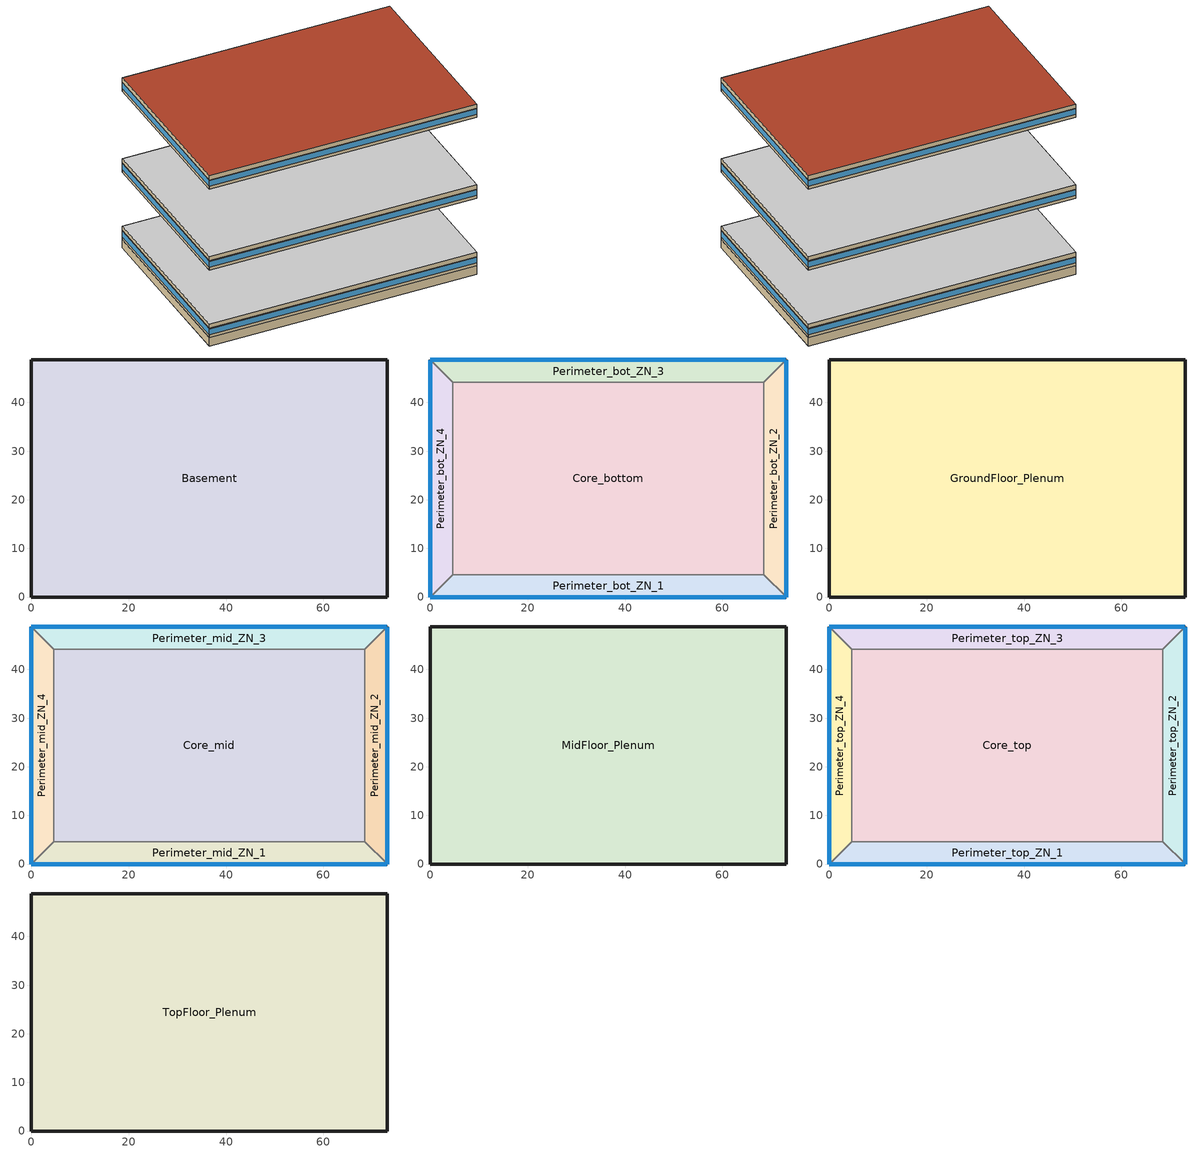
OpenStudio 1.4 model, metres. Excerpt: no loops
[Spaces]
Basement
 floor ground: 73.11,48.74 73.11,0 0,0 0,48.74 z-2.44
 wall ground: 0,48.74 0,0 73.11,0 73.11,48.74 0,48.74 z-2.44:0
Perimeter_bot_ZN_2
 floor to Basement: 73.11,48.74 73.11,0 68.53,4.57 68.53,44.16 z0
 wall outside: 73.11,0 73.11,48.74 z0:2.74
 wall to Perimeter_bot_ZN_3: 73.11,48.74 68.53,44.16 z0:2.74
 wall to Core_bottom: 68.53,44.16 68.53,4.57 z0:2.74
 wall to Perimeter_bot_ZN_1: 68.53,4.57 73.11,0 z0:2.74
 window: 73.11,0 73.11,48.74 z0.91:2.5
Perimeter_bot_ZN_3
 floor to Basement: 73.11,48.74 68.53,44.16 4.57,44.16 0,48.74 z0
 wall outside: 73.11,48.74 0,48.74 z0:2.74
 wall to Perimeter_bot_ZN_4: 0,48.74 4.57,44.16 z0:2.74
 wall to Core_bottom: 4.57,44.16 68.53,44.16 z0:2.74
 window: 73.11,48.74 0,48.74 z0.91:2.5
Perimeter_bot_ZN_1
 floor to Basement: 68.53,4.57 73.11,0 0,0 4.57,4.57 z0
 wall outside: 0,0 73.11,0 z0:2.74
 wall to Perimeter_bot_ZN_4: 4.57,4.57 0,0 z0:2.74
 wall to Core_bottom: 68.53,4.57 4.57,4.57 z0:2.74
 window: 0,0 73.11,0 z0.91:2.5
Core_bottom
 floor to Basement: 68.53,44.16 68.53,4.57 4.57,4.57 4.57,44.16 z0
 wall to Perimeter_bot_ZN_4: 4.57,44.16 4.57,4.57 z0:2.74
Perimeter_bot_ZN_4
 floor to Basement: 0,48.74 4.57,44.16 4.57,4.57 0,0 z0
 wall outside: 0,48.74 0,0 z0:2.74
 window: 0,48.74 0,0 z0.91:2.5
GroundFloor_Plenum
 floor to Perimeter_bot_ZN_4: 0,48.74 4.57,44.16 4.57,4.57 0,0 z2.74
 floor to Perimeter_bot_ZN_2: 73.11,48.74 73.11,0 68.53,4.57 68.53,44.16 z2.74
 floor to Perimeter_bot_ZN_3: 73.11,48.74 68.53,44.16 4.57,44.16 0,48.74 z2.74
 floor to Perimeter_bot_ZN_1: 68.53,4.57 73.11,0 0,0 4.57,4.57 z2.74
 floor to Core_bottom: 68.53,44.16 68.53,4.57 4.57,4.57 4.57,44.16 z2.74
 wall outside: 0,48.74 0,0 73.11,0 73.11,48.74 0,48.74 z2.74:3.96
 ceiling adiabatic (000 Interior Ceiling): 73.11,0 73.11,48.74 0,48.74 0,0 z3.96
Perimeter_mid_ZN_3
 floor adiabatic (000 Interior Floor): 73.11,48.74 68.53,44.16 4.57,44.16 0,48.74 z19.82
 wall outside: 73.11,48.74 0,48.74 z19.82:22.56
 wall to Perimeter_mid_ZN_2: 68.53,44.16 73.11,48.74 z19.82:22.56
 wall to Perimeter_mid_ZN_4: 0,48.74 4.57,44.16 z19.82:22.56
 wall to Core_mid: 4.57,44.16 68.53,44.16 z19.82:22.56
 window: 73.11,48.74 0,48.74 z20.73:22.32
Perimeter_mid_ZN_1
 floor adiabatic (000 Interior Floor): 68.53,4.57 73.11,0 0,0 4.57,4.57 z19.82
 wall outside: 0,0 73.11,0 z19.82:22.56
 wall to Perimeter_mid_ZN_2: 73.11,0 68.53,4.57 z19.82:22.56
 wall to Perimeter_mid_ZN_4: 4.57,4.57 0,0 z19.82:22.56
 wall to Core_mid: 68.53,4.57 4.57,4.57 z19.82:22.56
 window: 0,0 73.11,0 z20.73:22.32
Perimeter_mid_ZN_2
 floor adiabatic (000 Interior Floor): 73.11,48.74 73.11,0 68.53,4.57 68.53,44.16 z19.82
 wall outside: 73.11,0 73.11,48.74 z19.82:22.56
 wall to Core_mid: 68.53,44.16 68.53,4.57 z19.82:22.56
 window: 73.11,0 73.11,48.74 z20.73:22.32
Core_mid
 floor adiabatic (000 Interior Floor): 68.53,44.16 68.53,4.57 4.57,4.57 4.57,44.16 z19.82
 wall to Perimeter_mid_ZN_4: 4.57,44.16 4.57,4.57 z19.82:22.56
Perimeter_mid_ZN_4
 floor adiabatic (000 Interior Floor): 0,48.74 4.57,44.16 4.57,4.57 0,0 z19.82
 wall outside: 0,48.74 0,0 z19.82:22.56
 window: 0,48.74 0,0 z20.73:22.32
MidFloor_Plenum
 floor to Perimeter_mid_ZN_2: 73.11,48.74 73.11,0 68.53,4.57 68.53,44.16 z22.56
 floor to Perimeter_mid_ZN_4: 0,48.74 4.57,44.16 4.57,4.57 0,0 z22.56
 floor to Core_mid: 68.53,44.16 68.53,4.57 4.57,4.57 4.57,44.16 z22.56
 floor to Perimeter_mid_ZN_3: 73.11,48.74 68.53,44.16 4.57,44.16 0,48.74 z22.56
 floor to Perimeter_mid_ZN_1: 68.53,4.57 73.11,0 0,0 4.57,4.57 z22.56
 wall outside: 0,48.74 0,0 73.11,0 73.11,48.74 0,48.74 z22.56:23.78
 ceiling adiabatic (000 Interior Ceiling): 73.11,0 73.11,48.74 0,48.74 0,0 z23.78
Perimeter_top_ZN_1
 floor adiabatic (000 Interior Floor): 68.53,4.57 73.11,0 0,0 4.57,4.57 z43.6
 wall outside: 0,0 73.11,0 z43.6:46.34
 wall to Perimeter_top_ZN_2: 73.11,0 68.53,4.57 z43.6:46.34
 wall to Core_top: 68.53,4.57 4.57,4.57 z43.6:46.34
 wall to Perimeter_top_ZN_4: 4.57,4.57 0,0 z43.6:46.34
 window: 0,0 73.11,0 z44.51:46.1
Core_top
 floor adiabatic (000 Interior Floor): 68.53,44.16 68.53,4.57 4.57,4.57 4.57,44.16 z43.6
 wall to Perimeter_top_ZN_3: 68.53,44.16 4.57,44.16 z43.6:46.34
 wall to Perimeter_top_ZN_2: 68.53,4.57 68.53,44.16 z43.6:46.34
 wall to Perimeter_top_ZN_4: 4.57,44.16 4.57,4.57 z43.6:46.34
Perimeter_top_ZN_3
 floor adiabatic (000 Interior Floor): 73.11,48.74 68.53,44.16 4.57,44.16 0,48.74 z43.6
 wall outside: 73.11,48.74 0,48.74 z43.6:46.34
 wall to Perimeter_top_ZN_2: 68.53,44.16 73.11,48.74 z43.6:46.34
 wall to Perimeter_top_ZN_4: 0,48.74 4.57,44.16 z43.6:46.34
 window: 73.11,48.74 0,48.74 z44.51:46.1
Perimeter_top_ZN_4
 floor adiabatic (000 Interior Floor): 0,48.74 4.57,44.16 4.57,4.57 0,0 z43.6
 wall outside: 0,48.74 0,0 z43.6:46.34
 window: 0,48.74 0,0 z44.51:46.1
Perimeter_top_ZN_2
 floor adiabatic (000 Interior Floor): 73.11,48.74 73.11,0 68.53,4.57 68.53,44.16 z43.6
 wall outside: 73.11,0 73.11,48.74 z43.6:46.34
 window: 73.11,0 73.11,48.74 z44.51:46.1
TopFloor_Plenum
 floor to Perimeter_top_ZN_1: 68.53,4.57 73.11,0 0,0 4.57,4.57 z46.34
 floor to Perimeter_top_ZN_3: 73.11,48.74 68.53,44.16 4.57,44.16 0,48.74 z46.34
 floor to Perimeter_top_ZN_4: 0,48.74 4.57,44.16 4.57,4.57 0,0 z46.34
 floor to Perimeter_top_ZN_2: 73.11,48.74 73.11,0 68.53,4.57 68.53,44.16 z46.34
 floor to Core_top: 68.53,44.16 68.53,4.57 4.57,4.57 4.57,44.16 z46.34
 wall outside: 0,48.74 0,0 73.11,0 73.11,48.74 0,48.74 z46.34:47.56
 roof outside: 73.11,0 73.11,48.74 0,48.74 0,0 z47.56
[Site]
Site 1: Latitude {deg}=39.83; Longitude {deg}=-104.65; Time Zone {hr}=-7; Elevation {m}=1650
[SizingPeriod:DesignDay] Barometric Pressure {Pa}=81198; Sky Clearness=0; Rain Indicator=0; Snow Indicator=0; Day of Month=21; Daylight Saving Time Indicator=0; Dry-Bulb Temperature Range Modifier Type=DefaultMultipliers
Name | Maximum Dry-Bulb Temperature {C} | Daily Dry-Bulb Temperature Range {deltaC} | Humidity Indicating Conditions at Maximum Dry-Bulb {BasedOnField A3} | Wind Speed {m/s} | Wind Direction {deg} | Month | Day Type | Humidity Indicating Type | Solar Model Indicator | ASHRAE Taub | ASHRAE Taud
Denver Centennial  Golden   N Ann Clg .4% Condns DB=>MWB | 33 | 15.2 | 15.7 | 4.9 | 0 | 7 | SummerDesignDay | Wetbulb | ASHRAETau | 0.424 | 2.025
Denver Centennial  Golden   N Ann Clg .4% Condns WB=>MDB | 27.3 | 15.2 | 18.4 | 4.9 | 0 | 7 | SummerDesignDay | Wetbulb | ASHRAETau | 0.424 | 2.025
Denver Centennial  Golden   N Ann Htg Wind 99.6% Condns WS=>MCDB | 3.9 | 0 | 3.9 | 12.2 | 340 | 12 | WinterDesignDay | Wetbulb | ASHRAEClearSky
Denver Centennial  Golden   N Ann Htg 99.6% Condns DB | -18.8 | 0 | -18.8 | 3 | 340 | 12 | WinterDesignDay | Wetbulb | ASHRAEClearSky
Denver Centennial  Golden   N Ann Clg .4% Condns DP=>MDB | 20.2 | 15.2 | 16.1 | 4.9 | 0 | 7 | SummerDesignDay | Dewpoint | ASHRAETau | 0.424 | 2.025
Denver Centennial  Golden   N Ann Clg .4% Condns Enth=>MDB | 27.3 | 15.2 | 59700 | 4.9 | 0 | 7 | SummerDesignDay | Enthalpy | ASHRAETau | 0.424 | 2.025
Denver Centennial  Golden   N Ann Hum_n 99.6% Condns DP=>MCDB | -10.9 | 0 | -21.6 | 3 | 340 | 12 | WinterDesignDay | Dewpoint | ASHRAEClearSky
[Building]
Large Office: North Axis {deg}=-0; Space Type=CBECS 1980-2004 LargeOffice; Default Construction Set=CBECS 1980-2004 ClimateZone 5b (lgoff) ConstSet
[ClimateZones]
Climate Zone Institution Name 1=ASHRAE; Climate Zone Document Name 1=ANSI/ASHRAE Standard 169; Climate Zone Document Year 1=2006; Climate Zone Institution Name 2=CEC; Climate Zone Document Name 2=California Climate Zone Descriptions; Climate Zone Document Year 2=1995
[Construction]
000 ExtSlabCarpet 4in ClimateZone 1-8: MAT-CC05 4 HW CONCRETE, CP02 CARPET PAD
000 Exterior Door: 000 F08 Metal surface, 000 I01 25mm insulation board
000 Exterior Window: 000 Clear 3mm, 000 Air 13mm, 000 Clear 3mm
000 Interior Ceiling: 000 M11 100mm lightweight concrete, 000 F05 Ceiling air space resistance, 000 F16 Acoustic tile
000 Interior Door; 000 Interior Partition: 000 G05 25mm wood
000 Interior Floor: 000 F16 Acoustic tile, 000 F05 Ceiling air space resistance, 000 M11 100mm lightweight concrete
000 Interior Wall: 000 G01a 19mm gypsum board, 000 F04 Wall air space resistance, 000 G01a 19mm gypsum board
000 Interior Window: 000 Clear 3mm
CBECS 1980-2004 ExtRoof IEAD ClimateZone 5b: Roof Membrane, IEAD NonRes Roof Insulation-3.51, Metal Decking
CBECS 1980-2004 ExtWall Mass ClimateZone 5b: 1IN Stucco, 8IN CONCRETE HW RefBldg, Mass NonRes Wall Insulation-1.26, 1/2IN Gypsum
CBECS 1980-2004 ExtWindow ClimateZone alt-lrgoff hosp 1-8: Fixed Window 5.84/0.25/0.11
[DefaultConstructionSet]
CBECS 1980-2004 ClimateZone 5b (lgoff) ConstSet: Default Exterior Surface Constructions=CBECS 1980-2004 ClimateZone 5b (lgoff) Exterior DefSurfCons; Default Interior Surface Constructions=000 Interior DefSurfCons; Default Ground Contact Surface Constructions=000 Ground DefSurfCons; Default Exterior SubSurface Constructions=CBECS 1980-2004 ClimateZone 5b (lgoff) Exterior DefSubCons; Default Interior SubSurface Constructions=000 Interior DefSubCons; Interior Partition Construction=000 Interior Partition
[DefaultSubSurfaceConstructions] Glass Door Construction=000 Exterior Window; Skylight Construction=000 Exterior Window; Tubular Daylight Dome Construction=000 Interior Window; Tubular Daylight Diffuser Construction=000 Interior Window
Name | Fixed Window Construction | Operable Window Construction | Door Construction
000 Interior DefSubCons | 000 Interior Window | 000 Interior Window | 000 Interior Door
CBECS 1980-2004 ClimateZone 5b (lgoff) Exterior DefSubCons | CBECS 1980-2004 ExtWindow ClimateZone alt-lrgoff hosp 1-8 | CBECS 1980-2004 ExtWindow ClimateZone alt-lrgoff hosp 1-8 | 000 Exterior Door
[DefaultSurfaceConstructions]
Name | Floor Construction | Wall Construction | Roof Ceiling Construction
000 Ground DefSurfCons | 000 ExtSlabCarpet 4in ClimateZone 1-8 | 000 ExtSlabCarpet 4in ClimateZone 1-8 | 000 ExtSlabCarpet 4in ClimateZone 1-8
000 Interior DefSurfCons | 000 Interior Floor | 000 Interior Wall | 000 Interior Ceiling
CBECS 1980-2004 ClimateZone 5b (lgoff) Exterior DefSurfCons | 000 ExtSlabCarpet 4in ClimateZone 1-8 | CBECS 1980-2004 ExtWall Mass ClimateZone 5b | CBECS 1980-2004 ExtRoof IEAD ClimateZone 5b
[Material]
Name | Roughness | Thickness | Conductivity | Density | Specific Heat | Thermal Absorptance | Solar Absorptance | Visible Absorptance
000 F08 Metal surface | Smooth | 0.0008 | 45.28 | 7824 | 500
000 F16 Acoustic tile | MediumSmooth | 0.0191 | 0.06 | 368 | 590
000 G01a 19mm gypsum board | MediumSmooth | 0.019 | 0.16 | 800 | 1090
000 G05 25mm wood | MediumSmooth | 0.0254 | 0.15 | 608 | 1630
000 I01 25mm insulation board | MediumRough | 0.0254 | 0.03 | 43 | 1210
000 M11 100mm lightweight concrete | MediumRough | 0.1016 | 0.53 | 1280 | 840
1/2IN Gypsum | Smooth | 0.0127 | 0.16 | 784.9 | 830 | 0.9 | 0.92 | 0.92
1IN Stucco | Smooth | 0.0253 | 0.6918 | 1858 | 837 | 0.9 | 0.92 | 0.92
8IN CONCRETE HW RefBldg | Rough | 0.2032 | 1.311 | 2240 | 836.8 | 0.9 | 0.7 | 0.7
IEAD NonRes Roof Insulation-3.51 | MediumRough | 0.159569 | 0.049 | 265 | 836.8 | 0.9 | 0.7 | 0.7
MAT-CC05 4 HW CONCRETE | Rough | 0.1016 | 1.311 | 2240 | 836.8 | 0.9 | 0.7 | 0.7
Mass NonRes Wall Insulation-1.26 | MediumRough | 0.0410299 | 0.049 | 265 | 836.8 | 0.9 | 0.7 | 0.7
Metal Decking | MediumSmooth | 0.0015 | 45.006 | 7680 | 418.4 | 0.9 | 0.7 | 0.3
Roof Membrane | VeryRough | 0.0095 | 0.16 | 1121.29 | 1460 | 0.9 | 0.7 | 0.7
[Material:AirGap]
Name | Thermal Resistance
000 F04 Wall air space resistance | 0.15
000 F05 Ceiling air space resistance | 0.18
[Material:NoMass]
CP02 CARPET PAD: Roughness=VeryRough; Thermal Resistance=0.2165; Thermal Absorptance=0.9; Solar Absorptance=0.7; Visible Absorptance=0.8
[WindowMaterial:Gas]
000 Air 13mm: Gas Type=Air; Thickness=0.0127
[WindowMaterial:Glazing]
000 Clear 3mm: Optical Data Type=SpectralAverage; Thickness=0.003; Solar Transmittance at Normal Incidence=0.837; Front Side Solar Reflectance at Normal Incidence=0.075; Back Side Solar Reflectance at Normal Incidence=0.075; Visible Transmittance at Normal Incidence=0.898; Front Side Visible Reflectance at Normal Incidence=0.081; Back Side Visible Reflectance at Normal Incidence=0.081; Infrared Transmittance at Normal Incidence=0; Front Side Infrared Hemispherical Emissivity=0.84; Back Side Infrared Hemispherical Emissivity=0.84; Conductivity=0.9
[WindowMaterial:SimpleGlazingSystem]
Fixed Window 5.84/0.25/0.11: U-Factor=6.92716; Solar Heat Gain Coefficient=0.25; Visible Transmittance=0.11
[DefaultScheduleSet]
Name | Number of People Schedule | People Activity Level Schedule | Lighting Schedule | Electric Equipment Schedule | Infiltration Schedule
LargeOffice Schedules | Large Office Bldg Occ | Large Office Activity | Large Office Bldg Light | Large Office Bldg Equip | Large Office Infil Quarter On
Attic Schedules |  |  |  |  | Always On
[DesignSpecification:OutdoorAir]
Name | Outdoor Air Method | Outdoor Air Flow per Person | Outdoor Air Flow per Floor Area | Outdoor Air Flow Rate | Outdoor Air Flow Air Changes per Hour
LargeOffice Outdoor Air | Sum | 0.0107645 | 0 | 0 | 0
Design Specification Outdoor Air 2
[ElectricEquipment]
CBECS 1980-2004 LargeOffice ElecInst: Electric Equipment Definition=CBECS 1980-2004 LargeOffice ElecDef; Space or SpaceType=CBECS 1980-2004 LargeOffice
[ElectricEquipment:Definition]
CBECS 1980-2004 LargeOffice ElecDef: Design Level Calculation Method=Watts/Area; Design Level=0; Watts per Space Floor Area=10.7639
[Lights]
CBECS 1980-2004 LargeOffice LightsInst: Lights Definition=CBECS 1980-2004 LargeOffice LightsDef; Space or SpaceType=CBECS 1980-2004 LargeOffice
[Lights:Definition]
CBECS 1980-2004 LargeOffice LightsDef: Design Level Calculation Method=Watts/Area; Lighting Level=0; Watts per Space Floor Area=16.1459
[People]
CBECS 1980-2004 LargeOffice PeopInst: People Definition=LargeOffice PeopDef; Space or SpaceType=CBECS 1980-2004 LargeOffice
[People:Definition]
LargeOffice PeopDef: Number of People Calculation Method=People/Area; Number of People=0; People per Space Floor Area=0.0538196; Fraction Radiant=0.3
[SpaceInfiltration:DesignFlowRate] Design Flow Rate Calculation Method=AirChanges/Hour; Design Flow Rate=0
Name | Space or SpaceType | Air Changes per Hour
CBECS 1980-2004 LargeOffice Infil | CBECS 1980-2004 LargeOffice | 0.36
Attic Infil | Attic | 1
[SpaceType]
Name | Default Schedule Set | Design Specification Outdoor Air Object
CBECS 1980-2004 LargeOffice | LargeOffice Schedules | LargeOffice Outdoor Air
Attic | Attic Schedules
Empty Space Type 1 |  | Design Specification Outdoor Air 2
[ThermostatSetpoint:DualSetpoint] Heating Setpoint Temperature Schedule=Large Office HtgSetp; Cooling Setpoint Temperature Schedule=Large Office ClgSetp
Large Office Thermostat; Thermostat Setpoint Dual Setpoint 1
[Space]
Name | Space Type | Building Story | Thermal Zone | Part of Total Floor Area
TopFloor_Plenum | Attic | Building Story 7 | Thermal Zone: TopFloor_Plenum | No
Perimeter_top_ZN_1 |  | Building Story 6 | Thermal Zone: Perimeter_top_ZN_1 | Yes
MidFloor_Plenum | Attic | Building Story 5 | Thermal Zone: MidFloor_Plenum | No
Core_top |  | Building Story 6 | Thermal Zone: Core_top | Yes
Perimeter_top_ZN_3 |  | Building Story 6 | Thermal Zone: Perimeter_top_ZN_3 | Yes
Perimeter_bot_ZN_2 |  | Building Story 2 | Thermal Zone: Perimeter_bot_ZN_2 | Yes
Perimeter_mid_ZN_3 |  | Building Story 4 | Thermal Zone: Perimeter_mid_ZN_3 | Yes
Perimeter_mid_ZN_1 |  | Building Story 4 | Thermal Zone: Perimeter_mid_ZN_1 | Yes
Perimeter_mid_ZN_2 |  | Building Story 4 | Thermal Zone: Perimeter_mid_ZN_2 | Yes
Basement | Empty Space Type 1 | Building Story 1 | Thermal Zone: Basement | Yes
Perimeter_bot_ZN_3 |  | Building Story 2 | Thermal Zone: Perimeter_bot_ZN_3 | Yes
Core_mid |  | Building Story 4 | Thermal Zone: Core_mid | Yes
GroundFloor_Plenum | Attic | Building Story 3 | Thermal Zone: GroundFloor_Plenum | No
Perimeter_mid_ZN_4 |  | Building Story 4 | Thermal Zone: Perimeter_mid_ZN_4 | Yes
Perimeter_bot_ZN_1 |  | Building Story 2 | Thermal Zone: Perimeter_bot_ZN_1 | Yes
Perimeter_top_ZN_4 |  | Building Story 6 | Thermal Zone: Perimeter_top_ZN_4 | Yes
Core_bottom |  | Building Story 2 | Thermal Zone: Core_bottom | Yes
Perimeter_bot_ZN_4 |  | Building Story 2 | Thermal Zone: Perimeter_bot_ZN_4 | Yes
Perimeter_top_ZN_2 |  | Building Story 6 | Thermal Zone: Perimeter_top_ZN_2 | Yes
[ThermalZone] Use Ideal Air Loads=No
Name | Multiplier | Thermostat
Thermal Zone: Perimeter_mid_ZN_3; Thermal Zone: Perimeter_mid_ZN_1; Thermal Zone: Perimeter_mid_ZN_2; Thermal Zone: Perimeter_mid_ZN_4; Thermal Zone: Core_mid | 10 | Large Office Thermostat
Thermal Zone: Perimeter_bot_ZN_2; Thermal Zone: Perimeter_top_ZN_1; Thermal Zone: Perimeter_top_ZN_2; Thermal Zone: Core_top; Thermal Zone: Perimeter_top_ZN_4; Thermal Zone: Perimeter_bot_ZN_1; Thermal Zone: Perimeter_bot_ZN_4; Thermal Zone: Perimeter_bot_ZN_3; Thermal Zone: Core_bottom; Thermal Zone: Perimeter_top_ZN_3 |  | Large Office Thermostat
Thermal Zone: MidFloor_Plenum | 10
Thermal Zone: TopFloor_Plenum; Thermal Zone: GroundFloor_Plenum
Thermal Zone: Basement |  | Thermostat Setpoint Dual Setpoint 1
[Sizing:Zone] Zone Cooling Design Supply Air Temperature {C}=14; Zone Heating Design Supply Air Temperature {C}=40; Zone Cooling Design Supply Air Humidity Ratio {kg-H2O/kg-air}=0.0085; Zone Heating Design Supply Air Humidity Ratio {kg-H2O/kg-air}=0.008; Heating Design Air Flow Method=DesignDay
Name | Cooling Design Air Flow Method
Thermal Zone: MidFloor_Plenum; Thermal Zone: TopFloor_Plenum | DesignDay
Thermal Zone: GroundFloor_Plenum
[BuildingStory]
Name | Nominal Z Coordinate {m}
Building Story 1 | -2.439
Building Story 2 | 0
Building Story 3 | 2.744
Building Story 4 | 19.816
Building Story 5 | 22.56
Building Story 6 | 43.5952
Building Story 7 | 46.3392
[AvailabilityManager:Scheduled] Schedule=Always On Discrete
Availability Manager Scheduled 1; Availability Manager Scheduled 2; Availability Manager Scheduled 3; Availability Manager Scheduled 4
[Controller:WaterCoil]
Name | Action
Controller Water Coil 1; Controller Water Coil 3; Controller Water Coil 5; Controller Water Coil 7; Controller Water Coil 10; Controller Water Coil 11; Controller Water Coil 14; Controller Water Coil 16 | Normal
Controller Water Coil 2; Controller Water Coil 4; Controller Water Coil 6; Controller Water Coil 8; Controller Water Coil 9; Controller Water Coil 12; Controller Water Coil 13; Controller Water Coil 15 | Reverse
[Schedule:Constant]
Always On Discrete: Value=1
[Schedule:Ruleset]
Name | Default Day Schedule | Summer Design Day Schedule | Winter Design Day Schedule
Large Office ClgSetp | Large Office ClgSetp Default Schedule | Large Office ClgSetp Summer Design Day | Large Office ClgSetp Winter Design Day
Large Office Bldg Equip | Large Office Bldg Equip Default Schedule | Large Office Bldg Equip Summer Design Day | Large Office Bldg Equip Winter Design Day
Large Office Bldg Light | Large Office Bldg Light Default Schedule | Large Office Bldg Light Summer Design Day | Large Office Bldg Light Winter Design Day
Large Office Infil Quarter On | Large Office Infil Quarter On Default Schedule | Large Office Infil Quarter On Summer Design Day | Large Office Infil Quarter On Winter Design Day
Large Office HtgSetp | Large Office HtgSetp Default Schedule | Large Office HtgSetp Summer Design Day | Large Office HtgSetp Winter Design Day
Large Office Activity | Large Office Activity Default Schedule | Large Office Activity Summer Design Day | Large Office Activity Winter Design Day
Large Office Bldg Occ | Large Office Bldg Occ Default Schedule | Large Office Bldg Occ Summer Design Day | Large Office Bldg Occ Winter Design Day
Always On | Always On Default Schedule | Always On Summer Design Day | Always On Winter Design Day
[Schedule:Day]
Large Office ClgSetp Default Schedule; Large Office ClgSetp Summer Design Day: 6, 0, 26.7, 22, 0, 24, 24, 0, 26.7
Large Office ClgSetp Rule 2 Day Schedule: 6, 0, 26.7, 18, 0, 24, 24, 0, 26.7
Large Office ClgSetp Winter Design Day; Large Office ClgSetp Rule 1 Day Schedule: 24, 0, 26.7
Large Office Bldg Equip Default Schedule: 8, 0, 0.4, 12, 0, 0.9, 13, 0, 0.8, 17, 0, 0.9, 18, 0, 0.8, 20, 0, 0.6, 22, 0, 0.5, 24, 0, 0.4
Large Office Bldg Equip Rule 2 Day Schedule: 6, 0, 0.3, 8, 0, 0.4, 14, 0, 0.5, 17, 0, 0.35, 24, 0, 0.3
Large Office Bldg Equip Summer Design Day; Large Office Bldg Light Summer Design Day; Large Office Infil Quarter On Rule 1 Day Schedule; Always On Default Schedule; Always On Winter Design Day; Always On Summer Design Day: 24, 0, 1
Large Office Bldg Equip Winter Design Day; Large Office Bldg Light Winter Design Day; Large Office Bldg Occ Rule 1 Day Schedule; Large Office Bldg Occ Winter Design Day: 24, 0, 0
Large Office Bldg Equip Rule 1 Day Schedule: 24, 0, 0.3
Large Office Bldg Light Default Schedule: 5, 0, 0.05, 7, 0, 0.1, 8, 0, 0.3, 17, 0, 0.9, 18, 0, 0.7, 20, 0, 0.5, 22, 0, 0.3, 23, 0, 0.1, 24, 0, 0.05
Large Office Bldg Light Rule 2 Day Schedule: 6, 0, 0.05, 8, 0, 0.1, 14, 0, 0.5, 17, 0, 0.15, 24, 0, 0.05
Large Office Bldg Light Rule 1 Day Schedule: 24, 0, 0.05
Large Office Infil Quarter On Default Schedule; Large Office Infil Quarter On Summer Design Day: 6, 0, 1, 22, 0, 0.25, 24, 0, 1
Large Office Infil Quarter On Rule 2 Day Schedule; Large Office Infil Quarter On Winter Design Day: 6, 0, 1, 18, 0, 0.25, 24, 0, 1
Large Office HtgSetp Default Schedule: 6, 0, 15.6, 22, 0, 21, 24, 0, 15.6
Large Office HtgSetp Summer Design Day; Large Office HtgSetp Rule 1 Day Schedule: 24, 0, 15.6
Large Office HtgSetp Rule 2 Day Schedule: 6, 0, 15.6, 18, 0, 21, 24, 0, 15.6
Large Office HtgSetp Winter Design Day: 24, 0, 21
Large Office Activity Default Schedule; Large Office Activity Winter Design Day; Large Office Activity Summer Design Day: 24, 0, 120
Large Office Bldg Occ Default Schedule: 6, 0, 0, 7, 0, 0.1, 8, 0, 0.2, 12, 0, 0.95, 13, 0, 0.5, 17, 0, 0.95, 18, 0, 0.7, 20, 0, 0.4, 22, 0, 0.1, 24, 0, 0.05
Large Office Bldg Occ Summer Design Day: 6, 0, 0, 22, 0, 1, 24, 0, 0.05
Large Office Bldg Occ Rule 2 Day Schedule: 6, 0, 0, 8, 0, 0.1, 14, 0, 0.5, 17, 0, 0.1, 24, 0, 0
[Schedule:Rule] Apply Monday=No; Apply Tuesday=No; Apply Wednesday=No; Apply Thursday=No; Apply Friday=No; Date Specification Type=DateRange; Start Month=1; Start Day=1; End Month=12; End Day=31
Name | Schedule Ruleset | Rule Order | Day Schedule | Apply Sunday | Apply Saturday
Large Office ClgSetp Rule 2 | Large Office ClgSetp | 1 | Large Office ClgSetp Rule 2 Day Schedule | No | Yes
Large Office ClgSetp Rule 1 | Large Office ClgSetp | 0 | Large Office ClgSetp Rule 1 Day Schedule | Yes | No
Large Office Bldg Equip Rule 2 | Large Office Bldg Equip | 1 | Large Office Bldg Equip Rule 2 Day Schedule | No | Yes
Large Office Bldg Equip Rule 1 | Large Office Bldg Equip | 0 | Large Office Bldg Equip Rule 1 Day Schedule | Yes | No
Large Office Bldg Light Rule 2 | Large Office Bldg Light | 1 | Large Office Bldg Light Rule 2 Day Schedule | No | Yes
Large Office Bldg Light Rule 1 | Large Office Bldg Light | 0 | Large Office Bldg Light Rule 1 Day Schedule | Yes | No
Large Office Infil Quarter On Rule 2 | Large Office Infil Quarter On | 1 | Large Office Infil Quarter On Rule 2 Day Schedule | No | Yes
Large Office Infil Quarter On Rule 1 | Large Office Infil Quarter On | 0 | Large Office Infil Quarter On Rule 1 Day Schedule | Yes | No
Large Office HtgSetp Rule 2 | Large Office HtgSetp | 1 | Large Office HtgSetp Rule 2 Day Schedule | No | Yes
Large Office HtgSetp Rule 1 | Large Office HtgSetp | 0 | Large Office HtgSetp Rule 1 Day Schedule | Yes | No
Large Office Bldg Occ Rule 2 | Large Office Bldg Occ | 1 | Large Office Bldg Occ Rule 2 Day Schedule | No | Yes
Large Office Bldg Occ Rule 1 | Large Office Bldg Occ | 0 | Large Office Bldg Occ Rule 1 Day Schedule | Yes | No
